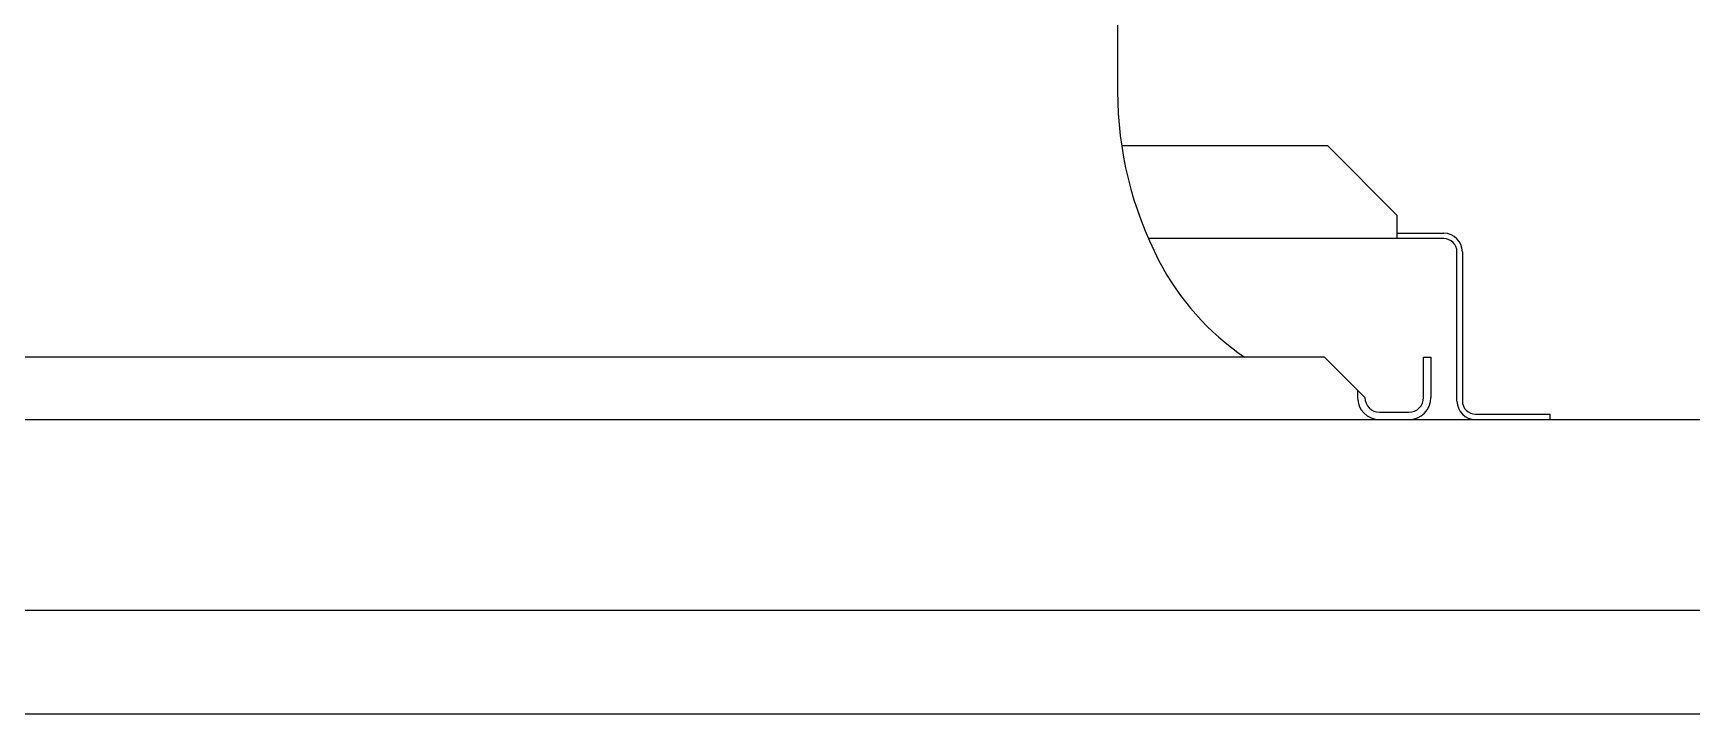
# Model space of a CAD drawing. Header units: millimetres. Extents: x 17700 to 32328, y 19251 to 29476.
# Drawn here: x 18092.39 to 18110.21, y 19593.38 to 19600.69 of the extents above; entities that cross this region are included whole.
import ezdxf

# ---------------------------------------------------------------- set-up
doc = ezdxf.new("R2010")
doc.units = ezdxf.units.MM
doc.header["$LTSCALE"] = 5
doc.layers.add('UNIT', color=6, linetype='Continuous')

msp = doc.modelspace()

# ---------------------------------------------------------------- linework, layer by layer
at = {"layer": 'UNIT'}
for p, q in [((18104.0377, 19602.8051), (18104.0377, 19600.0641)), ((18104.0807, 19599.484), (18106.2934, 19599.484)), ((18106.2934, 19599.484), (18107.0434, 19598.734)), ((18107.0434, 19598.484), (18107.0434, 19598.734)), ((18107.5434, 19598.484), (18104.3687, 19598.484)), ((18107.0434, 19598.542), (18107.5434, 19598.542)), ((18107.6844, 19596.741), (18107.6844, 19598.343)), ((18107.7424, 19598.343), (18107.7424, 19596.741)), ((18106.2621, 19597.2113), (18070.3566, 19597.2113)), ((18106.2621, 19597.2113), (18106.6952, 19596.7782)), ((18107.3251, 19596.7782), (18107.3251, 19597.2113)), ((18107.3251, 19597.2113), (18107.4039, 19597.2113)), ((18107.4039, 19597.2113), (18107.4039, 19596.7782)), ((18106.6165, 19596.857), (18106.6165, 19596.7782)), ((17970.1903, 19596.542), (18159.1644, 19596.542)), ((18106.8527, 19596.6207), (18107.1676, 19596.6207)), ((18107.8834, 19596.6), (18108.6844, 19596.6)), ((18108.6844, 19596.542), (18108.6844, 19596.6)), ((18159.1644, 19594.4924), (17970.1903, 19594.4924)), ((17974.4403, 19593.3829), (18154.9285, 19593.3829))]:
    msp.add_line(p, q, dxfattribs=at)
for centre, radius, start, end in [((18107.9747, 19600.0641), 3.937, 180, 207.50184), ((18107.5434, 19598.343), 0.199, 0, 90), ((18107.5434, 19598.343), 0.141, 0, 90), ((18106.9969, 19599.5551), 2.8346, 207.50184, 235.77552), ((18106.8527, 19596.7782), 0.2362, 180, 270), ((18106.8527, 19596.7782), 0.1575, 180, 270), ((18107.1676, 19596.7782), 0.2362, 270, 0), ((18107.1676, 19596.7782), 0.1575, 270, 0), ((18107.8834, 19596.741), 0.199, 180, 270), ((18107.8834, 19596.741), 0.141, 180, 270)]:
    msp.add_arc(centre, radius, start, end, dxfattribs=at)

doc.saveas('drawing.dxf')
